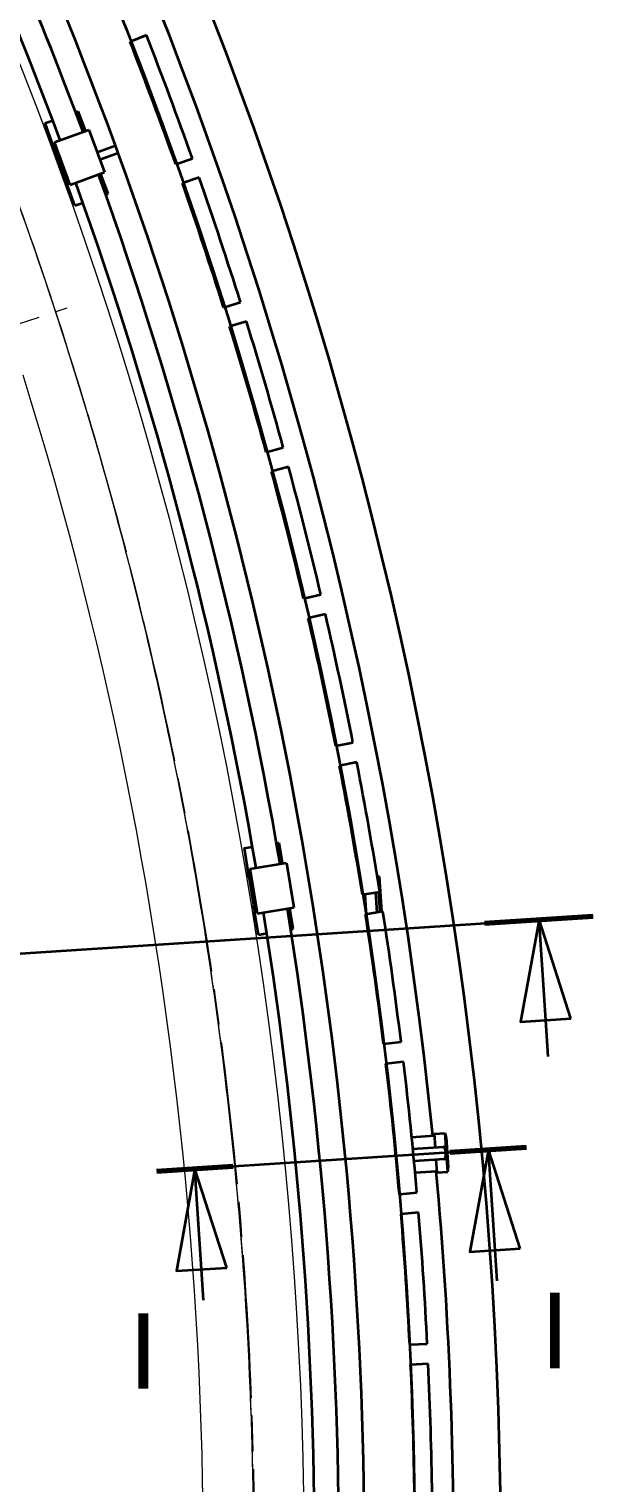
# Model space of a CAD drawing. Header units: millimetres. Extents: x 0 to 42050, y 0 to 29700.
# Drawn here: x 17251 to 18388, y 9618 to 12504 of the extents above; entities that cross this region are included whole.
import ezdxf

# ---------------------------------------------------------------- set-up
doc = ezdxf.new("R2010")
doc.units = ezdxf.units.MM
doc.header["$LTSCALE"] = 50
doc.linetypes.add('CHAIN', pattern=[0.3543, 0.2362, -0.0295, 0.0591, -0.0295])
for name, color, linetype, lineweight, true_color in [('P_Cable Ducts (CD)', 30, 'Continuous', 18, 0xff7f00), ('P_Cable Ducts Centerline', 30, 'CHAIN', 18, 0xff7f00), ('P_Condensate Centerline', 40, 'CHAIN', 18, 0xffbf00)]:
    doc.layers.add(name, color=color, linetype=linetype, lineweight=lineweight, true_color=true_color)
doc.layers.add('Section Line', color=7, linetype='CHAIN', lineweight=35)
doc.layers.add('Visible', color=7, linetype='Continuous', lineweight=35)
doc.styles.add('Title', font='arial.ttf')

# ---------------------------------------------------------------- blocks, each defined once
blk = doc.blocks.new('2dTransSection5')
at = {"layer": 'Section Line', "linetype": 'CHAIN', "ltscale": 20.058744}
blk.add_line((327.657, 212.264), (367.412, 214.87), dxfattribs=at)
at = {"layer": 'Section Line', "linetype": 'Continuous', "lineweight": 70}
for p, q in [((363.115, 214.589), (367.412, 214.87)), ((327.657, 212.264), (331.954, 212.546))]:
    blk.add_line(p, q, dxfattribs=at)
at = {"layer": 'Section Line', "linetype": 'Continuous'}
for p, q in [((365.264, 214.729), (364.527, 210.673)), ((365.525, 210.738), (365.264, 214.729)), ((366.523, 210.803), (365.264, 214.729)), ((329.806, 212.405), (329.069, 208.348)), ((330.067, 208.414), (329.806, 212.405)), ((331.065, 208.479), (329.806, 212.405)), ((364.527, 210.673), (366.523, 210.803)), ((365.62, 209.297), (365.525, 210.738)), ((329.069, 208.348), (331.065, 208.479)), ((330.162, 206.973), (330.067, 208.414))]:
    blk.add_line(p, q, dxfattribs=at)
at = {"layer": 'Section Line', "linetype": 'Continuous', "flags": 128}
for points in [[(366.523, 210.803), (365.264, 214.729), (364.527, 210.673), (366.523, 210.803)], [(331.065, 208.479), (329.806, 212.405), (329.069, 208.348), (331.065, 208.479)]]:
    blk.add_lwpolyline(points, dxfattribs=at)
at = {"layer": 'Section Line'}
for points in [[(366.523, 210.803), (365.264, 214.729), (364.527, 210.673), (366.523, 210.803)], [(331.065, 208.479), (329.806, 212.405), (329.069, 208.348), (331.065, 208.479)]]:
    blk.add_solid(points, dxfattribs=at)
at = {"layer": 'Section Line', "char_height": 3, "attachment_point": 7, "style": 'Title'}
for insert in [(368.249, 207.481), (326.52, 204.166)]:
    blk.add_mtext('D', dxfattribs=dict(at, insert=insert))
blk = doc.blocks.new('2dTransSection9')
at = {"layer": 'Section Line', "linetype": 'CHAIN', "ltscale": 16.471643}
blk.add_line((350.092, 204.736), (364.768, 205.698), dxfattribs=at)
at = {"layer": 'Section Line', "linetype": 'Continuous', "lineweight": 70}
for p, q in [((361.738, 205.5), (364.768, 205.698)), ((350.092, 204.736), (353.121, 204.935))]:
    blk.add_line(p, q, dxfattribs=at)
at = {"layer": 'Section Line', "linetype": 'Continuous'}
for p, q in [((363.253, 205.599), (362.517, 201.542)), ((363.515, 201.607), (363.253, 205.599)), ((364.513, 201.673), (363.253, 205.599)), ((351.606, 204.835), (350.87, 200.779)), ((351.868, 200.844), (351.606, 204.835)), ((352.866, 200.909), (351.606, 204.835)), ((362.517, 201.542), (364.513, 201.673)), ((363.595, 200.385), (363.515, 201.607)), ((350.87, 200.779), (352.866, 200.909)), ((351.948, 199.621), (351.868, 200.844))]:
    blk.add_line(p, q, dxfattribs=at)
at = {"layer": 'Section Line', "linetype": 'Continuous', "flags": 128}
for points in [[(364.513, 201.673), (363.253, 205.599), (362.517, 201.542), (364.513, 201.673)], [(352.866, 200.909), (351.606, 204.835), (350.87, 200.779), (352.866, 200.909)]]:
    blk.add_lwpolyline(points, dxfattribs=at)
at = {"layer": 'Section Line'}
for points in [[(364.513, 201.673), (363.253, 205.599), (362.517, 201.542), (364.513, 201.673)], [(352.866, 200.909), (351.606, 204.835), (350.87, 200.779), (352.866, 200.909)]]:
    blk.add_solid(points, dxfattribs=at)
at = {"layer": 'Section Line', "char_height": 3, "attachment_point": 7, "style": 'Title'}
for insert in [(365.303, 196.918), (348.98, 196.1)]:
    blk.add_mtext('I', dxfattribs=dict(at, insert=insert))

msp = doc.modelspace()

# ---------------------------------------------------------------- linework, layer by layer
at = {"layer": 'P_Cable Ducts (CD)'}
for radius, start, end in [(8030, 304.017858, 74.209996), (7830, 326.60031, 17.380702)]:
    msp.add_arc((9766.85, 9477.99), radius, start, end, dxfattribs=at)
at = {"layer": 'P_Cable Ducts Centerline', "ltscale": 23.990969}
msp.add_line((15283.84, 11286.31), (17327.13, 11950.66), dxfattribs=at)
at = {"layer": 'P_Condensate Centerline', "ltscale": 23.990969}
for start, end in [(340.336504, 74.351842), (314.622936, 46.728136), (205.648158, 21.225769), (255.589818, 21.225769)]:
    msp.add_arc((9766.85, 9477.99), 7930, start, end, dxfattribs=at)
at = {"layer": 'Visible'}
for p, q in [((17484.2, 12491.93), (17451.63, 12479.11)), ((17343.67, 12339.46), (17348.2, 12341.12)), ((17348.2, 12341.12), (17362.27, 12302.61)), ((17282.45, 12317.09), (17298.3, 12322.88)), ((17282.45, 12317.09), (17298.58, 12272.95)), ((17301.56, 12279.36), (17370.13, 12304.41)), ((17362.61, 12301.67), (17362.27, 12302.61)), ((17370.13, 12304.41), (17401.02, 12219.88)), ((17303.28, 12274.66), (17298.58, 12272.95)), ((17301.67, 12264.49), (17298.58, 12272.95)), ((17332.45, 12194.83), (17301.56, 12279.36)), ((17304.31, 12271.84), (17302.43, 12271.16)), ((17304.49, 12265.52), (17302.43, 12271.16)), ((17325.77, 12207.29), (17304.49, 12265.52)), ((17386.43, 12259.81), (17422.61, 12272.97)), ((17298.33, 12263.27), (17298.85, 12263.46)), ((17301.67, 12264.49), (17298.85, 12263.46)), ((17301.67, 12264.49), (17322.95, 12206.26)), ((17428.08, 12257.94), (17391.92, 12244.78)), ((17542.25, 12235.82), (17575.27, 12247.44)), ((17315.95, 12234.16), (17317.83, 12234.84)), ((17323.32, 12219.81), (17321.44, 12219.13)), ((17332.45, 12194.83), (17401.02, 12219.88)), ((17393.85, 12216.2), (17393.5, 12217.14)), ((17407.92, 12177.69), (17393.85, 12216.2)), ((17588.55, 12209.71), (17555.53, 12198.09)), ((17319.61, 12205.04), (17320.13, 12205.23)), ((17320.13, 12205.23), (17322.95, 12206.26)), ((17322.95, 12206.26), (17326.04, 12197.81)), ((17325.77, 12207.29), (17327.83, 12201.65)), ((17330.74, 12199.52), (17326.04, 12197.81)), ((17342.17, 12153.66), (17326.04, 12197.81)), ((17329.71, 12202.34), (17327.83, 12201.65)), ((17342.17, 12153.66), (17358.03, 12159.45)), ((17403.4, 12176.03), (17407.92, 12177.69)), ((17637.26, 11951.67), (17670.68, 11962.09)), ((17682.58, 11923.9), (17649.17, 11913.48)), ((17721.9, 11664.26), (17755.67, 11673.45)), ((17766.17, 11634.86), (17732.4, 11625.66)), ((17796.04, 11373.96), (17830.12, 11381.92)), ((17839.22, 11342.97), (17805.13, 11335.01)), ((17859.58, 11081.16), (17893.93, 11087.88)), ((17901.61, 11048.63), (17867.26, 11041.91)), ((17677.89, 10878.06), (17694.54, 10880.82)), ((17742.19, 10888.72), (17746.95, 10889.51)), ((17746.95, 10889.51), (17753.65, 10849.06)), ((17677.89, 10878.06), (17685.58, 10831.69)), ((17687.05, 10822.81), (17684.09, 10822.32)), ((17690.51, 10832.51), (17685.58, 10831.69)), ((17687.05, 10822.81), (17685.58, 10831.69)), ((17687.05, 10822.81), (17697.19, 10761.64)), ((17691, 10829.55), (17689.03, 10829.22)), ((17690.01, 10823.3), (17689.03, 10829.22)), ((17689.69, 10837.44), (17761.71, 10849.38)), ((17704.42, 10748.65), (17689.69, 10837.44)), ((17700.15, 10762.14), (17690.01, 10823.3)), ((17753.82, 10848.07), (17753.65, 10849.06)), ((17761.71, 10849.38), (17776.43, 10760.59)), ((17683.54, 10822.23), (17684.09, 10822.32)), ((17945.6, 10821.88), (17942.61, 10821.68)), ((17942.61, 10821.68), (17942.9, 10817.16)), ((17945.6, 10821.88), (17950.2, 10751.72)), ((17912.46, 10786.25), (17947.03, 10791.72)), ((17917.32, 10787.02), (17919.49, 10753.91)), ((17938.65, 10790.39), (17941.27, 10750.31)), ((17944.6, 10791.33), (17947.23, 10751.25)), ((17693.68, 10761.06), (17694.23, 10761.15)), ((17694.23, 10761.15), (17697.19, 10761.64)), ((17697.19, 10761.64), (17698.66, 10752.77)), ((17703.6, 10753.58), (17698.66, 10752.77)), ((17706.35, 10706.4), (17698.66, 10752.77)), ((17700.15, 10762.14), (17701.13, 10756.22)), ((17703.11, 10756.54), (17701.13, 10756.22)), ((17704.42, 10748.65), (17776.43, 10760.59)), ((17768.7, 10758.3), (17768.54, 10759.28)), ((17775.41, 10717.85), (17768.7, 10758.3)), ((17953.28, 10752.21), (17918.71, 10746.74)), ((17919.79, 10749.31), (17919.49, 10753.91)), ((17919.79, 10749.31), (17919.95, 10746.94)), ((17706.35, 10706.4), (17723.01, 10709.16)), ((17770.66, 10717.06), (17775.41, 10717.85)), ((17954.59, 10489.61), (17989.34, 10493.82)), ((17994.15, 10454.11), (17959.4, 10449.9)), ((18010.51, 10304.59), (18055.3, 10307.92)), ((18055.1, 10310.89), (18077.02, 10312.33)), ((18055.1, 10310.89), (18056.83, 10284.5)), ((18082.05, 10235.55), (18077.02, 10312.33)), ((18079.04, 10303.97), (18082.97, 10244.1)), ((18012.78, 10281.62), (18073.81, 10285.62)), ((18075.45, 10260.67), (18015.17, 10256.72)), ((18058.47, 10259.56), (18060.13, 10234.11)), ((18017.23, 10234.66), (18059.94, 10237.09)), ((18060.13, 10234.11), (18082.05, 10235.55)), ((17985.93, 10191.64), (18020.8, 10194.58)), ((18024.17, 10154.73), (17989.29, 10151.78)), ((18006.42, 9892.73), (18041.38, 9894.4)), ((18043.29, 9854.45), (18008.33, 9852.77))]:
    msp.add_line(p, q, dxfattribs=at)
msp.add_circle((9766.85, 9477.99), 8250, dxfattribs=at)
for centre, radius, start, end in [((9766.85, 9477.99), 8420, 352.893014, 276.750813), ((9766.85, 9477.99), 8326.9, 5.718532, 276.329235), ((9766.85, 9477.99), 8150, 20.056241, 39.943759), ((9766.85, 9477.99), 8099.15, 20.392459, 30.41431), ((9766.85, 9477.99), 8050.85, 20.394369, 30.4124), ((9766.85, 9477.99), 8250, 19.528911, 21.332038), ((9766.85, 9477.99), 8285, 19.528324, 21.332625), ((9766.85, 9477.99), 8150, 19.943759, 20.056241), ((9766.85, 9477.99), 8150, 0.056241, 19.943759), ((9766.85, 9477.99), 8099.15, 9.733918, 19.755769), ((9766.85, 9477.99), 8285, 17.447399, 19.2517), ((9766.85, 9477.99), 8050.85, 9.735828, 19.753859), ((9766.85, 9477.99), 8250, 17.447986, 19.251113), ((9766.85, 9477.99), 8285, 15.366474, 17.170775), ((9766.85, 9477.99), 8250, 15.367061, 17.170188), ((9766.85, 9477.99), 8285, 13.28555, 15.08985), ((9766.85, 9477.99), 8250, 13.286136, 15.089263), ((9766.85, 9477.99), 8285, 11.204625, 13.008925), ((9766.85, 9477.99), 8250, 11.205212, 13.008338), ((9766.85, 9477.99), 8250, 9.124287, 10.927414), ((9766.85, 9477.99), 8285, 9.1237, 10.928), ((9766.85, 9477.99), 8050.85, 359.243935, 9.095318), ((9766.85, 9477.99), 8099.15, 359.243935, 9.097228), ((9766.85, 9477.99), 8250, 7.043362, 8.846489), ((9766.85, 9477.99), 8285, 7.042775, 8.847075), ((9766.85, 9477.99), 8250, 4.962437, 6.765564), ((9766.85, 9477.99), 8285, 4.96185, 6.766151), ((17883.69, 10261.1), 200, 12.37756, 14.84118), ((18073.91, 10284.12), 1.5, 25.84686, 93.75063), ((18047.59, 10271.37), 30.74, 341.65441, 25.84686), ((17482.46, 10234.8), 600, 2.39784, 5.10342), ((18075.35, 10262.17), 1.5, 273.75063, 341.65441), ((9766.85, 9477.99), 8326.9, 352.724495, 5.230091), ((17883.69, 10261.1), 200, 352.66009, 355.12371), ((9766.85, 9477.99), 8250, 2.881512, 4.684639), ((9766.85, 9477.99), 8285, 2.880925, 4.685226), ((9766.85, 9477.99), 8250, 0.800587, 2.603714), ((9766.85, 9477.99), 8285, 0.8, 2.604301)]:
    msp.add_arc(centre, radius, start, end, dxfattribs=at)
msp.add_open_spline([(17919.49, 10753.91), (17919.5, 10753.79), (17919.51, 10753.67), (17919.6, 10752.3), (17919.69, 10750.95), (17919.78, 10749.48), (17919.79, 10749.39), (17919.79, 10749.31)], degree=3, knots=[-3.22529875, -3.22529875, -3.22529875, -3.22529875, -3.17709695, -3.17709695, -2.68834505, -2.68834505, -2.65935601, -2.65935601, -2.65935601, -2.65935601], dxfattribs=at)

# ---------------------------------------------------------------- block references
at = {"layer": 'Section Line', "xscale": 50, "yscale": 50, "zscale": 50}
for name in ['2dTransSection5', '2dTransSection9']:
    msp.add_blockref(name, (0, 0), dxfattribs=at)

doc.saveas('drawing.dxf')
